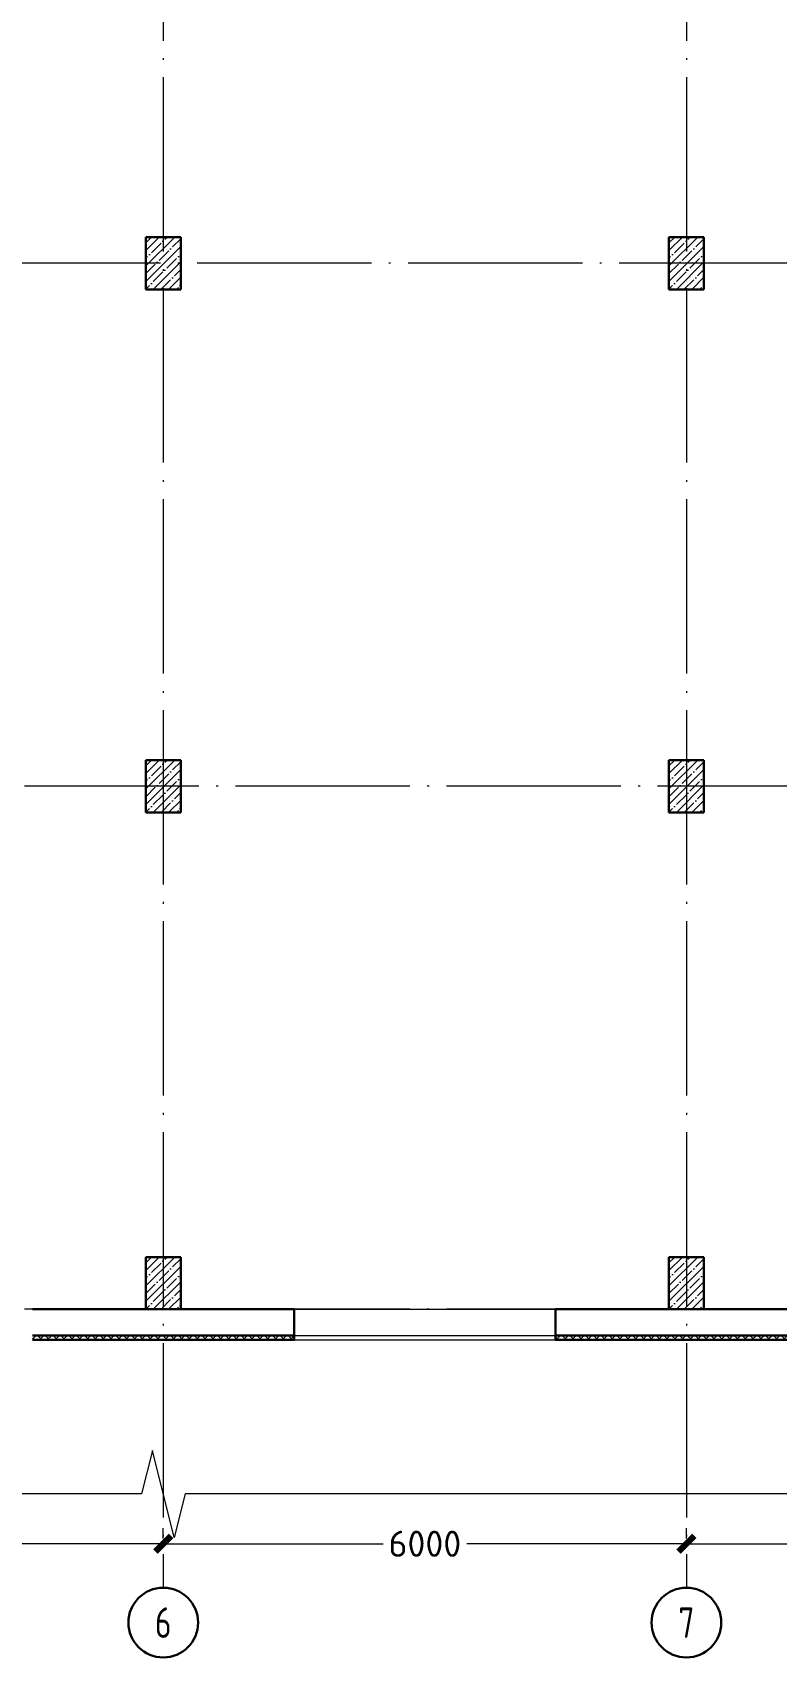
# Model space of a CAD drawing. Extents: x -965262 to 1142518, y -357520 to 71675.
# Drawn here: x 763000 to 771533, y -215855 to -197214 of the extents above; entities that cross this region are included whole.
import ezdxf

# ---------------------------------------------------------------- set-up
doc = ezdxf.new("R2010")
doc.units = 0
doc.header["$LTSCALE"] = 10
doc.linetypes.add('DOTE', pattern=[2.42, 2, -0.2, 0.02, -0.2])
doc.layers.get('0').update_dxf_attribs({"linetype": 'CONTINUOUS', "lineweight": 30})
doc.layers.get('Defpoints').update_dxf_attribs({"linetype": 'CONTINUOUS'})
doc.layers.add('DOTE', color=7, linetype='DOTE', lineweight=9)
doc.styles.add('GOST 2.304', font='isocpeur.ttf', dxfattribs={"width": 0.75, "height": 250})
doc.styles.get("Standard").update_dxf_attribs({"font": 'isocpeur.ttf', "height": 300})
doc.dimstyles.get("Standard").update_dxf_attribs({"dimscale": 100, "dimtxt": 300, "dimasz": 1.8, "dimexe": 1.8, "dimexo": 0.625, "dimgap": 0.9, "dimtad": 0, "dimdec": 0, "dimzin": 0, "dimdsep": 46, "dimtxsty": 'Standard', "dimblk": 'ARCHTICK', "dimcen": 0.9, "dimclrd": 256, "dimclre": 256, "dimclrt": 256, "dimadec": 0, "dimazin": 0, "dimtfac": 1, "dimtdec": 0, "dimtofl": 0, "dimtmove": 0, "dimatfit": 3, "dimfxl": 1, "dimtolj": 1, "dimtzin": 0, "dimlwd": 15, "dimlwe": 15, "dimarcsym": 0})

# ---------------------------------------------------------------- blocks, each defined once
blk = doc.blocks.new('_ArchTick')
at = {"color": 0, "linetype": 'ByBlock', "lineweight": 0, "const_width": 0.4}
blk.add_lwpolyline([(-0.5, -0.5), (0.5, 0.5)], dxfattribs=at)
blk = doc.blocks.new('*D1075')
at = {"lineweight": 15, "transparency": 16777216}
for p, q in [((770500, -214488), (770500, -214370)), ((770500, -214550), (773020, -214550)), ((776500, -214550), (773980, -214550)), ((776500, -214488), (776500, -214370))]:
    blk.add_line(p, q, dxfattribs=at)
at = {"layer": 'Defpoints', "color": 0, "lineweight": 15, "transparency": 16777216}
for p in [(770500, -214550), (770500, -214550), (776500, -214550)]:
    blk.add_point(p, dxfattribs=at)
at = {"lineweight": 15, "transparency": 16777216, "xscale": 180, "yscale": 180, "zscale": 180, "rotation": 180}
blk.add_blockref('_ArchTick', (770500, -214550), dxfattribs=at)
at = {"lineweight": 15, "transparency": 16777216, "xscale": 180, "yscale": 180, "zscale": 180}
blk.add_blockref('_ArchTick', (776500, -214550), dxfattribs=at)
at = {"lineweight": 15, "transparency": 16777216, "insert": (773500, -214550), "char_height": 300, "attachment_point": 5}
blk.add_mtext('\\A1;6000', dxfattribs=at)
blk = doc.blocks.new('*D1076')
at = {"lineweight": 15, "transparency": 16777216}
for p, q in [((764500, -214488), (764500, -214370)), ((764500, -214550), (767020, -214550)), ((770500, -214550), (767980, -214550)), ((770500, -214488), (770500, -214370))]:
    blk.add_line(p, q, dxfattribs=at)
at = {"layer": 'Defpoints', "color": 0, "lineweight": 15, "transparency": 16777216}
for p in [(764500, -214550), (764500, -214550), (770500, -214550)]:
    blk.add_point(p, dxfattribs=at)
at = {"lineweight": 15, "transparency": 16777216, "xscale": 180, "yscale": 180, "zscale": 180, "rotation": 180}
blk.add_blockref('_ArchTick', (764500, -214550), dxfattribs=at)
at = {"lineweight": 15, "transparency": 16777216, "xscale": 180, "yscale": 180, "zscale": 180}
blk.add_blockref('_ArchTick', (770500, -214550), dxfattribs=at)
at = {"lineweight": 15, "transparency": 16777216, "insert": (767500, -214550), "char_height": 300, "attachment_point": 5}
blk.add_mtext('\\A1;6000', dxfattribs=at)
blk = doc.blocks.new('*D1077')
at = {"lineweight": 15, "transparency": 16777216}
for p, q in [((758500, -214488), (758500, -214370)), ((758500, -214550), (761020, -214550)), ((764500, -214550), (761980, -214550)), ((764500, -214488), (764500, -214370))]:
    blk.add_line(p, q, dxfattribs=at)
at = {"layer": 'Defpoints', "color": 0, "lineweight": 15, "transparency": 16777216}
for p in [(758500, -214550), (758500, -214550), (764500, -214550)]:
    blk.add_point(p, dxfattribs=at)
at = {"lineweight": 15, "transparency": 16777216, "xscale": 180, "yscale": 180, "zscale": 180, "rotation": 180}
blk.add_blockref('_ArchTick', (758500, -214550), dxfattribs=at)
at = {"lineweight": 15, "transparency": 16777216, "xscale": 180, "yscale": 180, "zscale": 180}
blk.add_blockref('_ArchTick', (764500, -214550), dxfattribs=at)
at = {"lineweight": 15, "transparency": 16777216, "insert": (761500, -214550), "char_height": 300, "attachment_point": 5}
blk.add_mtext('\\A1;6000', dxfattribs=at)

msp = doc.modelspace()

# ---------------------------------------------------------------- hatches: boundary and pattern name
at = {"lineweight": 15}
h = msp.add_hatch(dxfattribs=at)
h.set_pattern_fill('ANSI37', color=256, scale=20, angle=90)
h.set_pattern_definition([(135, (631801.75, -298946.64), (-44.90128, -44.90128), []), (225, (631801.75, -298946.64), (44.90128, -44.90128), [])])
h.paths.add_polyline_path([(746499.4, -210360.5), (746449.4, -210360.5), (746449.4, -212210.7), (747999.4, -212210.7), (748000.2, -212160.7), (746499.4, -212160.7)])
h.paths.add_polyline_path([(746499.4, -205040.7), (746449.4, -205040.7), (746449.4, -207360.5), (746499.4, -207360.5)])
h.paths.add_polyline_path([(746499.4, -201510.7), (746449.4, -201510.7), (746449.4, -202030.7), (746499.4, -202030.7)])
h.paths.add_polyline_path([(746499.4, -198660.7), (746449.4, -198660.7), (746449.4, -200310.7), (746499.4, -200310.7)])
h.paths.add_polyline_path([(746499.4, -195810.7), (746449.4, -195810.7), (746449.4, -197460.7), (746499.4, -197460.7)])
h.paths.add_polyline_path([(746499.4, -192960.7), (746449.4, -192960.7), (746449.4, -194610.7), (746499.4, -194610.7)])
h.paths.add_polyline_path([(746499.4, -190110.7), (746449.4, -190110.7), (746449.4, -191760.7), (746499.4, -191760.7)])
h.paths.add_polyline_path([(746499.4, -187560.7), (747999.6, -187560.7), (747999.6, -187510.7), (746449.4, -187510.7), (746449.4, -188910.7), (746499.4, -188910.7)])
h.paths.add_polyline_path([(753999.6, -187510.7), (750999.6, -187510.7), (750999.6, -187560.7), (753999.6, -187560.7)])
h.paths.add_polyline_path([(759999.6, -187510.7), (756999.6, -187510.7), (756999.6, -187560.7), (759999.6, -187560.7)])
h.paths.add_polyline_path([(765999.6, -187510.7), (762999.6, -187510.7), (762999.6, -187560.7), (765999.6, -187560.7)])
h.paths.add_polyline_path([(771999.6, -187510.7), (768999.6, -187510.7), (768999.6, -187560.7), (771999.6, -187560.7)])
h.paths.add_polyline_path([(776064.4, -187510.7), (774999.6, -187510.7), (774999.6, -187560.7), (776064.4, -187560.7)])
h.paths.add_polyline_path([(783629.4, -212410.7), (782499.4, -212410.7), (782499.4, -212160.7), (780998.6, -212160.7), (780998.6, -212210.7), (782449.4, -212210.7), (782449.4, -212460.7), (783629.4, -212460.7)])
h.paths.add_polyline_path([(777999.4, -212160.7), (774999.4, -212160.7), (774999.4, -212210.7), (777999.4, -212210.7)])
h.paths.add_polyline_path([(771999.4, -212160.7), (768999.4, -212160.7), (768999.4, -212210.7), (771999.4, -212210.7)])
h.paths.add_polyline_path([(765999.4, -212160.7), (762999.4, -212160.7), (762999.4, -212210.7), (765999.4, -212210.7)])
h.paths.add_polyline_path([(759999.4, -212160.7), (756998.6, -212160.7), (756998.6, -212210.7), (759999.4, -212210.7)])
h.paths.add_polyline_path([(753999.4, -212160.7), (750998.6, -212160.7), (750998.6, -212210.7), (753999.4, -212210.7)])
h = msp.add_hatch(dxfattribs=at)
h.set_pattern_fill('ANSI35', color=256, scale=500, style=0)
h.set_pattern_definition([(45, (722599.43, -77012.94), (-88.38835, 88.38835), []), (45, (722687.82, -77012.94), (-88.38835, 88.38835), [156.25, -31.25, 0, -31.25])])
h.paths.add_polyline_path([(764699.4, -199560.7), (764299.4, -199560.7), (764299.4, -200160.7), (764699.4, -200160.7)])
h = msp.add_hatch(dxfattribs=at)
h.set_pattern_fill('ANSI35', color=256, scale=500, style=0)
h.set_pattern_definition([(45, (728599.43, -77012.94), (-88.38835, 88.38835), []), (45, (728687.82, -77012.94), (-88.38835, 88.38835), [156.25, -31.25, 0, -31.25])])
h.paths.add_polyline_path([(770699.4, -199560.7), (770299.4, -199560.7), (770299.4, -200160.7), (770699.4, -200160.7)])
h = msp.add_hatch(dxfattribs=at)
h.set_pattern_fill('ANSI35', color=256, scale=500, style=0)
h.set_pattern_definition([(45, (722599.43, -83012.94), (-88.38835, 88.38835), []), (45, (722687.82, -83012.94), (-88.38835, 88.38835), [156.25, -31.25, 0, -31.25])])
h.paths.add_polyline_path([(764699.4, -205560.7), (764299.4, -205560.7), (764299.4, -206160.7), (764699.4, -206160.7)])
h = msp.add_hatch(dxfattribs=at)
h.set_pattern_fill('ANSI35', color=256, scale=500, style=0)
h.set_pattern_definition([(45, (728599.43, -83012.94), (-88.38835, 88.38835), []), (45, (728687.82, -83012.94), (-88.38835, 88.38835), [156.25, -31.25, 0, -31.25])])
h.paths.add_polyline_path([(770699.4, -205560.7), (770299.4, -205560.7), (770299.4, -206160.7), (770699.4, -206160.7)])
h = msp.add_hatch(dxfattribs=at)
h.set_pattern_fill('ANSI35', color=256, scale=500, style=0)
h.set_pattern_definition([(45, (722599.43, -88712.94), (-88.38835, 88.38835), []), (45, (722687.82, -88712.94), (-88.38835, 88.38835), [156.25, -31.25, 0, -31.25])])
h.paths.add_polyline_path([(764699.4, -211260.7), (764299.4, -211260.7), (764299.4, -211860.7), (764699.4, -211860.7)])
h = msp.add_hatch(dxfattribs=at)
h.set_pattern_fill('ANSI35', color=256, scale=500, style=0)
h.set_pattern_definition([(45, (728599.43, -88712.94), (-88.38835, 88.38835), []), (45, (728687.82, -88712.94), (-88.38835, 88.38835), [156.25, -31.25, 0, -31.25])])
h.paths.add_polyline_path([(770699.4, -211260.7), (770299.4, -211260.7), (770299.4, -211860.7), (770699.4, -211860.7)])

# ---------------------------------------------------------------- linework, layer by layer
for p, q in [((764299.4, -199560.7, 7993.3), (764299.4, -200160.7, 7993.3)), ((764699.4, -199560.7, 7993.3), (764299.4, -199560.7, 7993.3)), ((764699.4, -200160.7, 7993.3), (764699.4, -199560.7, 7993.3)), ((770699.4, -199560.7, 7993.3), (770299.4, -199560.7, 7993.3)), ((770299.4, -199560.7, 7993.3), (770299.4, -200160.7, 7993.3)), ((770699.4, -200160.7, 7993.3), (770699.4, -199560.7, 7993.3)), ((764299.4, -200160.7, 7993.3), (764699.4, -200160.7, 7993.3)), ((770299.4, -200160.7, 7993.3), (770699.4, -200160.7, 7993.3)), ((764299.4, -205560.7, 7993.3), (764299.4, -206160.7, 7993.3)), ((764699.4, -205560.7, 7993.3), (764299.4, -205560.7, 7993.3)), ((764699.4, -206160.7, 7993.3), (764699.4, -205560.7, 7993.3)), ((770699.4, -205560.7, 7993.3), (770299.4, -205560.7, 7993.3)), ((770299.4, -205560.7, 7993.3), (770299.4, -206160.7, 7993.3)), ((770699.4, -206160.7, 7993.3), (770699.4, -205560.7, 7993.3)), ((764299.4, -206160.7, 7993.3), (764699.4, -206160.7, 7993.3)), ((770299.4, -206160.7, 7993.3), (770699.4, -206160.7, 7993.3)), ((764699.4, -211260.7, 7993.3), (764299.4, -211260.7, 7993.3)), ((764299.4, -211260.7, 7993.3), (764299.4, -211860.7, 7993.3)), ((764699.4, -211860.7, 7993.3), (764699.4, -211260.7, 7993.3)), ((770699.4, -211260.7, 7993.3), (770299.4, -211260.7, 7993.3)), ((770299.4, -211260.7, 7993.3), (770299.4, -211860.7, 7993.3)), ((770699.4, -211860.7, 7993.3), (770699.4, -211260.7, 7993.3)), ((765999.4, -211860.7, 7963.3), (762999.4, -211860.7, 7963.3)), ((764299.4, -211860.7, 7993.3), (764699.4, -211860.7, 7993.3)), ((765999.4, -212210.7, 7963.3), (765999.4, -211860.7, 7963.3)), ((768999.4, -211860.7, 7963.3), (768999.4, -212210.7, 7963.3)), ((771999.4, -211860.7, 7963.3), (768999.4, -211860.7, 7963.3)), ((770299.4, -211860.7, 7993.3), (770699.4, -211860.7, 7993.3)), ((762999.4, -212160.7, 7963.3), (765999.4, -212160.7, 7963.3)), ((762999.4, -212210.7, 7963.3), (765999.4, -212210.7, 7963.3)), ((768999.4, -212160.7, 7963.3), (771999.4, -212160.7, 7963.3)), ((768999.4, -212210.7, 7963.3), (771999.4, -212210.7, 7963.3))]:
    msp.add_line(p, q)
for p, q in [((765999.4, -211860.7, 7963.3), (768999.4, -211860.7, 7963.3)), ((765999.4, -212210.7, 9771.8), (768998.6, -212210.7, 7963.3)), ((766000.2, -212160.7, 9771.8), (768999.4, -212160.7, 7963.3))]:
    msp.add_line(p, q, dxfattribs=at)
at = {"color": 5, "lineweight": 15, "ltscale": 10, "elevation": 9801.8}
for points in [[(764374.6, -213479), (764249.6, -213979)], [(764624.6, -214479), (764374.6, -213479)], [(764749.6, -213979), (764624.6, -214479)]]:
    msp.add_lwpolyline(points, dxfattribs=at)
at = {"color": 5, "lineweight": 15, "ltscale": 10, "extrusion": (0, 1, 0), "elevation": -213979}
for points in [[(-764249.6, 9801.8), (-745267.1, 9801.8)], [(-784268, 9801.8), (-764749.6, 9801.8)]]:
    msp.add_lwpolyline(points, dxfattribs=at)
at = {"layer": 'DOTE', "ltscale": 100, "extrusion": (0, -1, 0)}
for p, q in [((764499.6, -185628.1, 9801.8), (764499.6, -215054.8, 9801.8)), ((770499.6, -185628.1, 9801.8), (770499.6, -215054.8, 9801.8))]:
    msp.add_line(p, q, dxfattribs=at)
at = {"layer": 'DOTE', "ltscale": 100}
for p, q in [((783827.5, -199860.3, 12148.9), (743280.2, -199860.3, 9797.8)), ((784268, -205860.3, 9801.8), (743280.2, -205860.3, 9797.8)), ((784268, -211860.3, 9801.8), (743280.2, -211860.3, 9797.8))]:
    msp.add_line(p, q, dxfattribs=at)
at = {"layer": 'DOTE', "linetype": 'Continuous', "lineweight": 30}
for centre in [(764499.6, -215454.8, 9801.8), (770499.6, -215454.8, 9801.8)]:
    msp.add_circle(centre, 400, dxfattribs=at)

# ---------------------------------------------------------------- texts
at = {"layer": 'DOTE', "linetype": 'Continuous', "lineweight": 30, "ltscale": 100, "char_height": 350, "width": 800, "attachment_point": 5, "style": 'GOST 2.304'}
for s, insert in [('6', (764499.6, -215454.8, 9801.8)), ('7', (770499.6, -215454.8, 9801.8))]:
    msp.add_mtext(s, dxfattribs=dict(at, insert=insert))

# ---------------------------------------------------------------- dimensions: what is measured, and where the dimension line sits
at = {"lineweight": 15}
for base, p1, p2, picture, middle in [((758499.6, -214550.2, 11253.1), (764499.6, -214550.2, 11253.1), (758499.6, -214550.2, 11253.1), '*D1077', (761499.6, -214550.2, 11253.1)), ((764499.6, -214550.2, 11253.1), (770499.6, -214550.2, 11253.1), (764499.6, -214550.2, 11253.1), '*D1076', (767499.6, -214550.2, 11253.1)), ((770499.6, -214550.2, 11253.1), (776499.6, -214550.2, 11253.1), (770499.6, -214550.2, 11253.1), '*D1075', (773499.6, -214550.2, 11253.1))]:
    dim = msp.add_linear_dim(base=base, p1=p1, p2=p2, dimstyle='Standard', dxfattribs=at)
    dim.commit()
    dim.dimension.update_dxf_attribs({"geometry": picture, "text_midpoint": middle})

doc.saveas('drawing.dxf')
